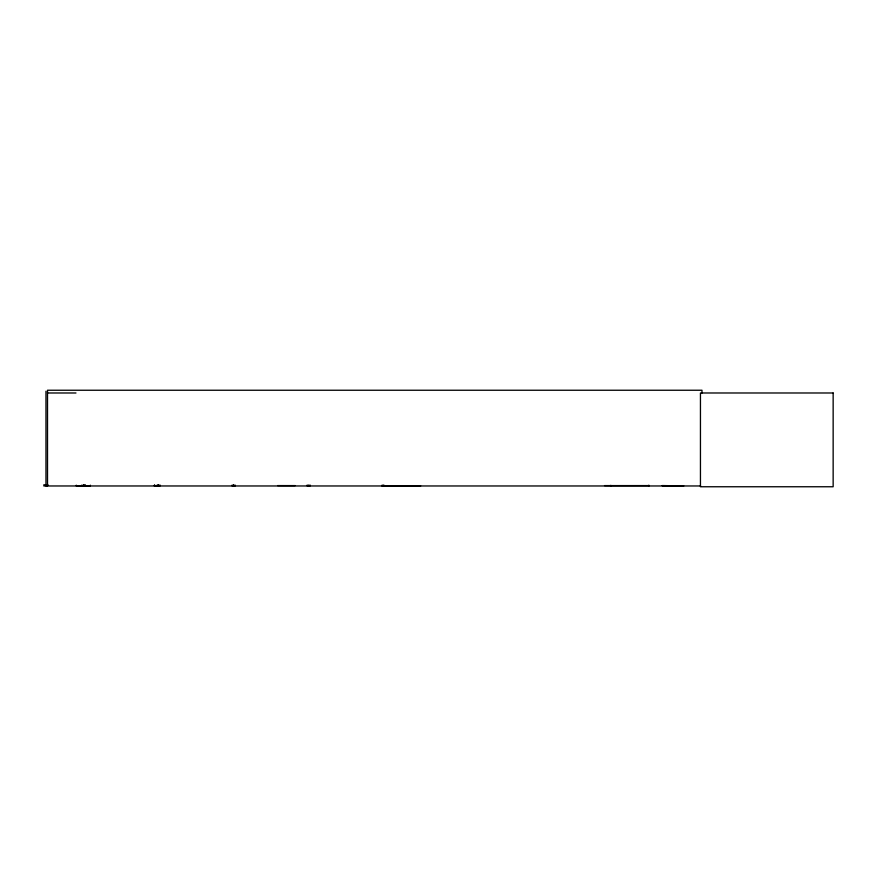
<?xml version="1.0" encoding="UTF-8"?>
<svg xmlns="http://www.w3.org/2000/svg" width="877" height="877" viewBox="0 0 877 877"><rect width="100%" height="100%" fill="white"/><g stroke="black" fill="none" stroke-linecap="round" stroke-linejoin="round"><path stroke-width="1.32" d="M610.787 485.935L610.787 485.354M648.991 485.595L604.516 485.606M420.028 485.628L420.664 485.946L382.186 485.935L382.876 485.628M418.077 485.628L418.724 485.913M85.047 485.781L84.981 484.992M307.717 485.88L308.309 485.847M662.245 485.562L683.764 485.935L662.278 485.748M384.345 485.628L383.929 485.781M384.773 485.628L384.619 485.935M665.511 485.737L664.645 485.946L665.358 485.946M680.026 485.946L680.826 485.737M682.646 485.968L683.26 485.946M232.789 485.88L233.414 485.189M308.233 485.88L308.518 485.189M47.511 392.984L75.97 392.984M47.95 484.806L43.85 484.806L43.85 485.968L700.613 485.968M277.603 485.595L295.187 485.606M233.896 485.255L234.576 485.968M309.438 485.88L308.912 485.255L308.726 485.968M159.406 485.88L158.781 485.189M701.984 392.984L701.984 390.243L47.511 390.243L47.511 485.968M383.83 485.189L383.83 485.968M383.742 485.189L383.742 485.968M382.219 484.992L382.229 485.968M310.041 484.992L310.041 485.968M307.202 484.992L307.213 485.968M235.025 484.992L235.014 485.968M233.71 485.189L233.797 485.968M233.501 485.189L233.501 485.968M232.186 484.992L232.186 485.968M160.009 484.992L159.998 485.968M158.682 485.189C159.34 486.735 153.223 486.867 154.659 484.992M158.485 485.189L158.397 485.968L157.981 485.255M157.882 485.189L157.882 485.968M157.169 484.992L157.169 485.968M154.33 485.189L154.33 485.968M90.353 485.189L90.353 485.968L76.288 485.88L76.288 485.189M85.135 485.189L85.135 485.968M84.817 484.992L84.817 485.968M83.556 484.992L83.468 485.968M83.381 485.189L83.381 485.968M83.063 484.992L83.085 485.968M81.583 485.189L81.583 485.968M46.58 484.806L46.58 485.968M45.966 391.219L45.966 485.968M648.892 485.354L648.98 485.968L648.881 485.354M833.15 392.984L700.449 392.984L700.449 486.757L833.15 486.757L833.15 392.984"/></g></svg>
